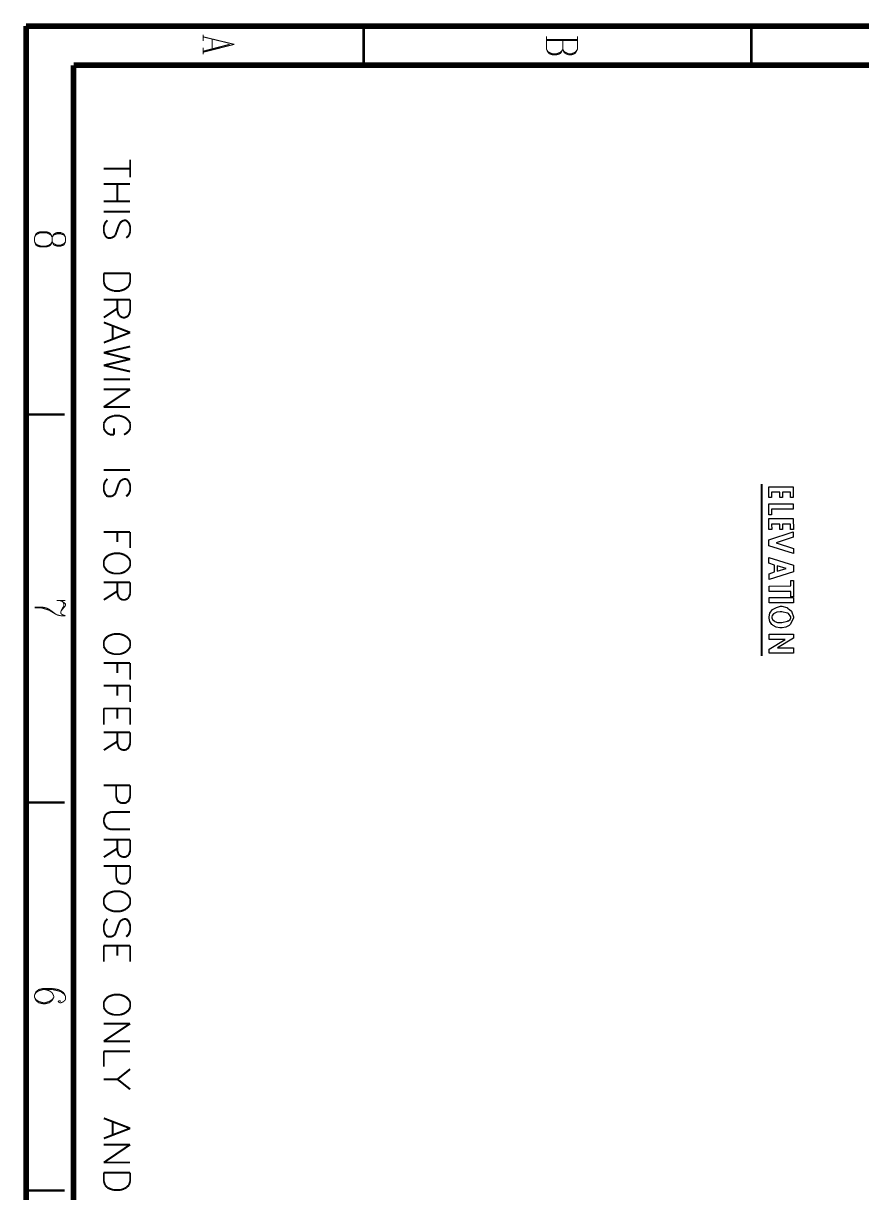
# Model space of a CAD drawing. Extents: x 0.1 to 11.6, y 0.3 to 16.2.
# Drawn here: x 0.14 to 4.44, y 10.24 to 16.23 of the extents above; entities that cross this region are included whole.
import ezdxf

# ---------------------------------------------------------------- set-up
doc = ezdxf.new("R2010")
doc.units = 0
doc.header["$MEASUREMENT"] = 0

msp = doc.modelspace()

# ---------------------------------------------------------------- linework, layer by layer
at = {"color": 0}
for points, const_width in [([(0.155, 16.22), (11.57, 16.22)], 0.02833), ([(0.155, 0.31), (0.155, 16.22)], 0.02833), ([(1.06331, 16.1767), (1.06331, 16.1433)], 0.00521), ([(1.88499, 16.02), (1.88499, 16.22)], 0.01333), ([(3.87332, 16.02), (3.87332, 16.22)], 0.01333), ([(1.22168, 16.1267), (1.06331, 16.165)], 0.00521), ([(1.22168, 16.1267), (1.06331, 16.0867)], 0.00521), ([(1.19835, 16.1267), (1.06331, 16.0917)], 0.00521), ([(1.10834, 16.155), (1.10834, 16.1033)], 0.00521), ([(2.82335, 16.1017), (2.82335, 16.1683)], 0.00521), ([(2.98167, 16.1517), (2.82335, 16.1517)], 0.00521), ([(2.98167, 16.1467), (2.82335, 16.1467)], 0.00521), ([(2.90668, 16.1467), (2.90668, 16.1017)], 0.00521), ([(2.98167, 16.1683), (2.98167, 16.1017)], 0.00521), ([(1.06331, 16.11), (1.06331, 16.075)], 0.00521), ([(2.83003, 16.085), (2.82335, 16.1017)], 0.00521), ([(2.83003, 16.09), (2.82335, 16.1017)], 0.00521), ([(2.83832, 16.085), (2.83003, 16.09)], 0.00521), ([(2.83832, 16.0783), (2.83003, 16.085)], 0.00521), ([(2.85335, 16.0783), (2.83832, 16.085)], 0.00521), ([(2.85335, 16.0733), (2.83832, 16.0783)], 0.00521), ([(2.875, 16.0783), (2.85335, 16.0783)], 0.00521), ([(2.875, 16.0733), (2.85335, 16.0733)], 0.00521), ([(2.89165, 16.085), (2.875, 16.0783)], 0.00521), ([(2.89165, 16.0783), (2.875, 16.0733)], 0.00521), ([(2.89833, 16.09), (2.89165, 16.085)], 0.00521), ([(2.89833, 16.085), (2.89165, 16.0783)], 0.00521), ([(2.90668, 16.1017), (2.89833, 16.085)], 0.00521), ([(2.90668, 16.1017), (2.89833, 16.09)], 0.00521), ([(2.91336, 16.085), (2.90668, 16.1017)], 0.00521), ([(2.91336, 16.09), (2.90668, 16.1017)], 0.00521), ([(2.92165, 16.085), (2.91336, 16.09)], 0.00521), ([(2.92165, 16.0783), (2.91336, 16.085)], 0.00521), ([(2.93668, 16.0783), (2.92165, 16.085)], 0.00521), ([(2.93668, 16.0733), (2.92165, 16.0783)], 0.00521), ([(2.95167, 16.0783), (2.93668, 16.0783)], 0.00521), ([(2.95167, 16.0733), (2.93668, 16.0733)], 0.00521), ([(2.96669, 16.085), (2.95167, 16.0783)], 0.00521), ([(2.96669, 16.0783), (2.95167, 16.0733)], 0.00521), ([(2.97331, 16.09), (2.96669, 16.085)], 0.00521), ([(2.97331, 16.085), (2.96669, 16.0783)], 0.00521), ([(2.98167, 16.1017), (2.97331, 16.085)], 0.00521), ([(2.98167, 16.1017), (2.97331, 16.09)], 0.00521), ([(0.39833, 16.02), (11.315, 16.02)], 0.02833), ([(0.39833, 0.53331), (0.39833, 16.02)], 0.02833), ([(0.68831, 15.535), (0.68831, 15.445)], 0.01), ([(0.68831, 15.49), (0.55333, 15.49)], 0.01), ([(0.68831, 15.4117), (0.55333, 15.4117)], 0.01), ([(0.62332, 15.4117), (0.62332, 15.3217)], 0.01), ([(0.68831, 15.3217), (0.55333, 15.3217)], 0.01), ([(0.68831, 15.27), (0.55333, 15.27)], 0.01), ([(0.56, 15.2117), (0.57167, 15.225)], 0.01), ([(0.64334, 15.2183), (0.63666, 15.2117)], 0.01), ([(0.65669, 15.225), (0.64334, 15.2183)], 0.01), ([(0.66835, 15.225), (0.65669, 15.225)], 0.01), ([(0.68164, 15.2117), (0.66835, 15.225)], 0.01), ([(0.21332, 15.1617), (0.20502, 15.155)], 0.00521), ([(0.22835, 15.1667), (0.21332, 15.1617)], 0.00521), ([(0.22835, 15.1617), (0.21332, 15.155)], 0.00521), ([(0.25836, 15.1667), (0.22835, 15.1667)], 0.00521), ([(0.25836, 15.1617), (0.22835, 15.1617)], 0.00521), ([(0.27333, 15.1617), (0.25836, 15.1667)], 0.00521), ([(0.27333, 15.155), (0.25836, 15.1617)], 0.00521), ([(0.28169, 15.155), (0.27333, 15.1617)], 0.00521), ([(0.31169, 15.1617), (0.29666, 15.155)], 0.00521), ([(0.33333, 15.1617), (0.31169, 15.1617)], 0.00521), ([(0.34831, 15.155), (0.33333, 15.1617)], 0.00521), ([(0.55333, 15.1933), (0.56, 15.2117)], 0.01), ([(0.55333, 15.1667), (0.55333, 15.1933)], 0.01), ([(0.56, 15.1467), (0.55333, 15.1667)], 0.01), ([(0.61664, 15.16), (0.61165, 15.1467)], 0.01), ([(0.62999, 15.1983), (0.61664, 15.16)], 0.01), ([(0.63666, 15.2117), (0.62999, 15.1983)], 0.01), ([(0.68831, 15.1933), (0.68164, 15.2117)], 0.01), ([(0.68164, 15.1467), (0.68831, 15.1667)], 0.01), ([(0.68831, 15.1667), (0.68831, 15.1933)], 0.01), ([(0.20502, 15.155), (0.19835, 15.1383)], 0.00521), ([(0.20502, 15.15), (0.19835, 15.1383)], 0.00521), ([(0.19835, 15.1383), (0.19835, 15.115)], 0.00521), ([(0.19835, 15.115), (0.20502, 15.0983)], 0.00521), ([(0.19835, 15.115), (0.20502, 15.105)], 0.00521), ([(0.21332, 15.155), (0.20502, 15.15)], 0.00521), ([(0.20502, 15.105), (0.21332, 15.0983)], 0.00521), ([(0.20502, 15.0983), (0.21332, 15.0933)], 0.00521), ([(0.21332, 15.0983), (0.22835, 15.0933)], 0.00521), ([(0.25836, 15.0933), (0.27333, 15.0983)], 0.00521), ([(0.28169, 15.15), (0.27333, 15.155)], 0.00521), ([(0.27333, 15.0983), (0.28169, 15.105)], 0.00521), ([(0.27333, 15.0933), (0.28169, 15.0983)], 0.00521), ([(0.28836, 15.1383), (0.28169, 15.155)], 0.00521), ([(0.28836, 15.1383), (0.28169, 15.15)], 0.00521), ([(0.28169, 15.0983), (0.28836, 15.115)], 0.00521), ([(0.28169, 15.105), (0.28836, 15.115)], 0.00521), ([(0.29666, 15.155), (0.28836, 15.1383)], 0.00521), ([(0.29666, 15.15), (0.28836, 15.1383)], 0.00521), ([(0.28836, 15.1383), (0.28836, 15.115)], 0.00521), ([(0.28836, 15.115), (0.29666, 15.0983)], 0.00521), ([(0.28836, 15.115), (0.29666, 15.105)], 0.00521), ([(0.31169, 15.155), (0.29666, 15.15)], 0.00521), ([(0.29666, 15.105), (0.31169, 15.0983)], 0.00521), ([(0.29666, 15.0983), (0.31169, 15.0933)], 0.00521), ([(0.33333, 15.155), (0.31169, 15.155)], 0.00521), ([(0.31169, 15.0983), (0.33333, 15.0983)], 0.00521), ([(0.34831, 15.15), (0.33333, 15.155)], 0.00521), ([(0.33333, 15.0983), (0.34831, 15.105)], 0.00521), ([(0.33333, 15.0933), (0.34831, 15.0983)], 0.00521), ([(0.35666, 15.1383), (0.34831, 15.155)], 0.00521), ([(0.35666, 15.1383), (0.34831, 15.15)], 0.00521), ([(0.34831, 15.0983), (0.35666, 15.115)], 0.00521), ([(0.34831, 15.105), (0.35666, 15.115)], 0.00521), ([(0.35666, 15.115), (0.35666, 15.1383)], 0.00521), ([(0.57167, 15.135), (0.56, 15.1467)], 0.01), ([(0.59169, 15.135), (0.57167, 15.135)], 0.01), ([(0.60498, 15.1417), (0.59169, 15.135)], 0.01), ([(0.61165, 15.1467), (0.60498, 15.1417)], 0.01), ([(0.66835, 15.135), (0.68164, 15.1467)], 0.01), ([(0.21332, 15.0933), (0.22835, 15.0883)], 0.00521), ([(0.22835, 15.0933), (0.25836, 15.0933)], 0.00521), ([(0.22835, 15.0883), (0.25836, 15.0883)], 0.00521), ([(0.25836, 15.0883), (0.27333, 15.0933)], 0.00521), ([(0.31169, 15.0933), (0.33333, 15.0933)], 0.00521), ([(0.68831, 14.9533), (0.55333, 14.9533)], 0.01), ([(0.55333, 14.9083), (0.55333, 14.9533)], 0.01), ([(0.68831, 14.9533), (0.68831, 14.9083)], 0.01), ([(0.56, 14.8883), (0.55333, 14.9083)], 0.01), ([(0.57167, 14.8767), (0.56, 14.8883)], 0.01), ([(0.58501, 14.87), (0.57167, 14.8767)], 0.01), ([(0.60498, 14.8633), (0.58501, 14.87)], 0.01), ([(0.63666, 14.8633), (0.60498, 14.8633)], 0.01), ([(0.65669, 14.87), (0.63666, 14.8633)], 0.01), ([(0.66835, 14.8767), (0.65669, 14.87)], 0.01), ([(0.68164, 14.8883), (0.66835, 14.8767)], 0.01), ([(0.68831, 14.9083), (0.68164, 14.8883)], 0.01), ([(0.68831, 14.8183), (0.55333, 14.8183)], 0.01), ([(0.62332, 14.76), (0.62332, 14.8183)], 0.01), ([(0.68831, 14.8183), (0.68831, 14.76)], 0.01), ([(0.62332, 14.7733), (0.55333, 14.7267)], 0.01), ([(0.62999, 14.74), (0.62332, 14.76)], 0.01), ([(0.63666, 14.7333), (0.62999, 14.74)], 0.01), ([(0.68164, 14.74), (0.67502, 14.7333)], 0.01), ([(0.68831, 14.76), (0.68164, 14.74)], 0.01), ([(0.68831, 14.65), (0.55333, 14.7017)], 0.01), ([(0.59831, 14.6817), (0.59831, 14.6167)], 0.01), ([(0.65001, 14.7267), (0.63666, 14.7333)], 0.01), ([(0.66336, 14.7267), (0.65001, 14.7267)], 0.01), ([(0.67502, 14.7333), (0.66336, 14.7267)], 0.01), ([(0.68831, 14.65), (0.55333, 14.5983)], 0.01), ([(0.68831, 14.5783), (0.55333, 14.5467)], 0.01), ([(0.68831, 14.5133), (0.55333, 14.5467)], 0.01), ([(0.68831, 14.5133), (0.55333, 14.4817)], 0.01), ([(0.68831, 14.45), (0.55333, 14.4817)], 0.01), ([(0.68831, 14.41), (0.55333, 14.41)], 0.01), ([(0.68831, 14.3583), (0.55333, 14.3583)], 0.01), ([(0.68831, 14.3583), (0.55333, 14.2683)], 0.01), ([(0.68831, 14.2683), (0.55333, 14.2683)], 0.01), ([(0.35335, 14.23), (0.155, 14.23)], 0.01333), ([(0.56, 14.1967), (0.55333, 14.185)], 0.01), ([(0.57167, 14.21), (0.56, 14.1967)], 0.01), ([(0.58501, 14.2167), (0.57167, 14.21)], 0.01), ([(0.60498, 14.2233), (0.58501, 14.2167)], 0.01), ([(0.63666, 14.2233), (0.60498, 14.2233)], 0.01), ([(0.65669, 14.2167), (0.63666, 14.2233)], 0.01), ([(0.66835, 14.21), (0.65669, 14.2167)], 0.01), ([(0.68164, 14.1967), (0.66835, 14.21)], 0.01), ([(0.68831, 14.185), (0.68164, 14.1967)], 0.01), ([(0.55333, 14.185), (0.55333, 14.1583)], 0.01), ([(0.55333, 14.1583), (0.56, 14.145)], 0.01), ([(0.56, 14.145), (0.57167, 14.1333)], 0.01), ([(0.60498, 14.1583), (0.60498, 14.1267)], 0.01), ([(0.66835, 14.1333), (0.68164, 14.145)], 0.01), ([(0.68164, 14.145), (0.68831, 14.1583)], 0.01), ([(0.68831, 14.1583), (0.68831, 14.185)], 0.01), ([(0.57167, 14.1333), (0.58501, 14.1267)], 0.01), ([(0.58501, 14.1267), (0.60498, 14.1267)], 0.01), ([(0.65669, 14.1267), (0.66835, 14.1333)], 0.01), ([(0.68831, 13.945), (0.55333, 13.945)], 0.01), ([(0.56, 13.8867), (0.57167, 13.9)], 0.01), ([(0.65669, 13.9), (0.64334, 13.8933)], 0.01), ([(0.66835, 13.9), (0.65669, 13.9)], 0.01), ([(0.68164, 13.8867), (0.66835, 13.9)], 0.01), ([(0.55333, 13.8683), (0.56, 13.8867)], 0.01), ([(0.55333, 13.8417), (0.55333, 13.8683)], 0.01), ([(0.56, 13.8233), (0.55333, 13.8417)], 0.01), ([(0.62999, 13.875), (0.61664, 13.835)], 0.01), ([(0.63666, 13.8867), (0.62999, 13.875)], 0.01), ([(0.64334, 13.8933), (0.63666, 13.8867)], 0.01), ([(0.68831, 13.8683), (0.68164, 13.8867)], 0.01), ([(0.68164, 13.8233), (0.68831, 13.8417)], 0.01), ([(0.68831, 13.8417), (0.68831, 13.8683)], 0.01), ([(3.92665, 13.8733), (3.92665, 12.9916)], 0.01), ([(0.57167, 13.81), (0.56, 13.8233)], 0.01), ([(0.59169, 13.81), (0.57167, 13.81)], 0.01), ([(0.60498, 13.8167), (0.59169, 13.81)], 0.01), ([(0.61165, 13.8233), (0.60498, 13.8167)], 0.01), ([(0.61664, 13.835), (0.61165, 13.8233)], 0.01), ([(0.66835, 13.81), (0.68164, 13.8233)], 0.01), ([(0.68831, 13.6283), (0.55333, 13.6283)], 0.01), ([(0.62332, 13.6283), (0.62332, 13.5767)], 0.01), ([(0.68831, 13.6283), (0.68831, 13.545)], 0.01), ([(0.56, 13.4933), (0.55333, 13.48)], 0.01), ([(0.55333, 13.48), (0.55333, 13.4533)], 0.01), ([(0.57167, 13.505), (0.56, 13.4933)], 0.01), ([(0.58501, 13.5117), (0.57167, 13.505)], 0.01), ([(0.60498, 13.5183), (0.58501, 13.5117)], 0.01), ([(0.63666, 13.5183), (0.60498, 13.5183)], 0.01), ([(0.65669, 13.5117), (0.63666, 13.5183)], 0.01), ([(0.66835, 13.505), (0.65669, 13.5117)], 0.01), ([(0.68164, 13.4933), (0.66835, 13.505)], 0.01), ([(0.68831, 13.48), (0.68164, 13.4933)], 0.01), ([(0.68831, 13.4533), (0.68831, 13.48)], 0.01), ([(0.55333, 13.4533), (0.56, 13.4417)], 0.01), ([(0.56, 13.4417), (0.57167, 13.4283)], 0.01), ([(0.57167, 13.4283), (0.58501, 13.4217)], 0.01), ([(0.58501, 13.4217), (0.60498, 13.415)], 0.01), ([(0.63666, 13.415), (0.65669, 13.4217)], 0.01), ([(0.65669, 13.4217), (0.66835, 13.4283)], 0.01), ([(0.66835, 13.4283), (0.68164, 13.4417)], 0.01), ([(0.68164, 13.4417), (0.68831, 13.4533)], 0.01), ([(0.68831, 13.37), (0.55333, 13.37)], 0.01), ([(0.60498, 13.415), (0.63666, 13.415)], 0.01), ([(0.62332, 13.3117), (0.62332, 13.37)], 0.01), ([(0.68831, 13.37), (0.68831, 13.3117)], 0.01), ([(0.62332, 13.325), (0.55333, 13.28)], 0.01), ([(0.62999, 13.2933), (0.62332, 13.3117)], 0.01), ([(0.68831, 13.3117), (0.68164, 13.2933)], 0.01), ([(0.23503, 13.2433), (0.19835, 13.2433)], 0.00521), ([(0.25836, 13.2383), (0.23503, 13.2433)], 0.00521), ([(0.35666, 13.2767), (0.31169, 13.2767)], 0.00521), ([(0.32666, 13.2767), (0.34169, 13.2717)], 0.00521), ([(0.35666, 13.25), (0.33333, 13.2217)], 0.00521), ([(0.34831, 13.25), (0.33333, 13.2217)], 0.00521), ([(0.34169, 13.2717), (0.35666, 13.26)], 0.00521), ([(0.34169, 13.2717), (0.34831, 13.26)], 0.00521), ([(0.34831, 13.26), (0.34831, 13.25)], 0.00521), ([(0.35666, 13.26), (0.35666, 13.25)], 0.00521), ([(0.63666, 13.2867), (0.62999, 13.2933)], 0.01), ([(0.65001, 13.28), (0.63666, 13.2867)], 0.01), ([(0.66336, 13.28), (0.65001, 13.28)], 0.01), ([(0.67502, 13.2867), (0.66336, 13.28)], 0.01), ([(0.68164, 13.2933), (0.67502, 13.2867)], 0.01), ([(0.23503, 13.2383), (0.19835, 13.2383)], 0.00521), ([(0.25836, 13.2317), (0.23503, 13.2383)], 0.00521), ([(0.27333, 13.2317), (0.25836, 13.2383)], 0.00521), ([(0.27333, 13.2267), (0.25836, 13.2317)], 0.00521), ([(0.31169, 13.2033), (0.27333, 13.2317)], 0.00521), ([(0.31169, 13.2033), (0.27333, 13.2267)], 0.00521), ([(0.33333, 13.1983), (0.31169, 13.2033)], 0.00521), ([(0.33333, 13.2217), (0.33333, 13.21)], 0.00521), ([(0.33333, 13.21), (0.34169, 13.2033)], 0.00521), ([(0.35666, 13.1983), (0.33333, 13.1983)], 0.00521), ([(0.34169, 13.2033), (0.35666, 13.1983)], 0.00521), ([(0.56, 13.08), (0.55333, 13.0667)], 0.01), ([(0.55333, 13.0667), (0.55333, 13.04)], 0.01), ([(0.57167, 13.0917), (0.56, 13.08)], 0.01), ([(0.58501, 13.0983), (0.57167, 13.0917)], 0.01), ([(0.60498, 13.105), (0.58501, 13.0983)], 0.01), ([(0.63666, 13.105), (0.60498, 13.105)], 0.01), ([(0.65669, 13.0983), (0.63666, 13.105)], 0.01), ([(0.66835, 13.0917), (0.65669, 13.0983)], 0.01), ([(0.68164, 13.08), (0.66835, 13.0917)], 0.01), ([(0.68831, 13.0667), (0.68164, 13.08)], 0.01), ([(0.68831, 13.04), (0.68831, 13.0667)], 0.01), ([(0.55333, 13.04), (0.56, 13.0283)], 0.01), ([(0.56, 13.0283), (0.57167, 13.015)], 0.01), ([(0.57167, 13.015), (0.58501, 13.0084)], 0.01), ([(0.58501, 13.0084), (0.60498, 13.0017)], 0.01), ([(0.60498, 13.0017), (0.63666, 13.0017)], 0.01), ([(0.63666, 13.0017), (0.65669, 13.0084)], 0.01), ([(0.65669, 13.0084), (0.66835, 13.015)], 0.01), ([(0.66835, 13.015), (0.68164, 13.0283)], 0.01), ([(0.68164, 13.0283), (0.68831, 13.04)], 0.01), ([(0.68831, 12.9567), (0.55333, 12.9567)], 0.01), ([(0.62332, 12.9567), (0.62332, 12.905)], 0.01), ([(0.68831, 12.9567), (0.68831, 12.8717)], 0.01), ([(0.68831, 12.84), (0.55333, 12.84)], 0.01), ([(0.62332, 12.84), (0.62332, 12.7884)], 0.01), ([(0.68831, 12.84), (0.68831, 12.7567)], 0.01), ([(0.68831, 12.7233), (0.55333, 12.7233)], 0.01), ([(0.55333, 12.7233), (0.55333, 12.64)], 0.01), ([(0.62332, 12.7233), (0.62332, 12.6717)], 0.01), ([(0.68831, 12.7233), (0.68831, 12.64)], 0.01), ([(0.68831, 12.6017), (0.55333, 12.6017)], 0.01), ([(0.62332, 12.5433), (0.62332, 12.6017)], 0.01), ([(0.68831, 12.6017), (0.68831, 12.5433)], 0.01), ([(0.62332, 12.555), (0.55333, 12.51)], 0.01), ([(0.62999, 12.5233), (0.62332, 12.5433)], 0.01), ([(0.63666, 12.5167), (0.62999, 12.5233)], 0.01), ([(0.68164, 12.5233), (0.67502, 12.5167)], 0.01), ([(0.68831, 12.5433), (0.68164, 12.5233)], 0.01), ([(0.65001, 12.51), (0.63666, 12.5167)], 0.01), ([(0.66336, 12.51), (0.65001, 12.51)], 0.01), ([(0.67502, 12.5167), (0.66336, 12.51)], 0.01), ([(0.68831, 12.33), (0.55333, 12.33)], 0.01), ([(0.61664, 12.2717), (0.61664, 12.33)], 0.01), ([(0.68831, 12.33), (0.68831, 12.2717)], 0.01), ([(0.35335, 12.2416), (0.155, 12.2416)], 0.01333), ([(0.62332, 12.2517), (0.61664, 12.2717)], 0.01), ([(0.62999, 12.245), (0.62332, 12.2517)], 0.01), ([(0.64334, 12.2383), (0.62999, 12.245)], 0.01), ([(0.66336, 12.2383), (0.64334, 12.2383)], 0.01), ([(0.67502, 12.245), (0.66336, 12.2383)], 0.01), ([(0.68164, 12.2517), (0.67502, 12.245)], 0.01), ([(0.68831, 12.2717), (0.68164, 12.2517)], 0.01), ([(0.56, 12.175), (0.55333, 12.155)], 0.01), ([(0.57167, 12.1867), (0.56, 12.175)], 0.01), ([(0.59169, 12.1934), (0.57167, 12.1867)], 0.01), ([(0.68831, 12.1934), (0.59169, 12.1934)], 0.01), ([(0.55333, 12.155), (0.55333, 12.1417)], 0.01), ([(0.55333, 12.1417), (0.56, 12.1233)], 0.01), ([(0.56, 12.1233), (0.57167, 12.11)], 0.01), ([(0.57167, 12.11), (0.59169, 12.1033)], 0.01), ([(0.59169, 12.1033), (0.68831, 12.1033)], 0.01), ([(0.68831, 12.0517), (0.55333, 12.0517)], 0.01), ([(0.62332, 11.9933), (0.62332, 12.0517)], 0.01), ([(0.68831, 12.0517), (0.68831, 11.9933)], 0.01), ([(0.62332, 12.0067), (0.55333, 11.9616)], 0.01), ([(0.62999, 11.9733), (0.62332, 11.9933)], 0.01), ([(0.68831, 11.9933), (0.68164, 11.9733)], 0.01), ([(0.63666, 11.9683), (0.62999, 11.9733)], 0.01), ([(0.65001, 11.9616), (0.63666, 11.9683)], 0.01), ([(0.66336, 11.9616), (0.65001, 11.9616)], 0.01), ([(0.67502, 11.9683), (0.66336, 11.9616)], 0.01), ([(0.68164, 11.9733), (0.67502, 11.9683)], 0.01), ([(0.68831, 11.9167), (0.55333, 11.9167)], 0.01), ([(0.61664, 11.8583), (0.61664, 11.9167)], 0.01), ([(0.68831, 11.9167), (0.68831, 11.8583)], 0.01), ([(0.62332, 11.8383), (0.61664, 11.8583)], 0.01), ([(0.62999, 11.8317), (0.62332, 11.8383)], 0.01), ([(0.64334, 11.825), (0.62999, 11.8317)], 0.01), ([(0.66336, 11.825), (0.64334, 11.825)], 0.01), ([(0.67502, 11.8317), (0.66336, 11.825)], 0.01), ([(0.68164, 11.8383), (0.67502, 11.8317)], 0.01), ([(0.68831, 11.8583), (0.68164, 11.8383)], 0.01), ([(0.56, 11.76), (0.55333, 11.7483)], 0.01), ([(0.55333, 11.7483), (0.55333, 11.7217)], 0.01), ([(0.57167, 11.7733), (0.56, 11.76)], 0.01), ([(0.58501, 11.78), (0.57167, 11.7733)], 0.01), ([(0.60498, 11.7867), (0.58501, 11.78)], 0.01), ([(0.63666, 11.7867), (0.60498, 11.7867)], 0.01), ([(0.65669, 11.78), (0.63666, 11.7867)], 0.01), ([(0.66835, 11.7733), (0.65669, 11.78)], 0.01), ([(0.68164, 11.76), (0.66835, 11.7733)], 0.01), ([(0.68831, 11.7483), (0.68164, 11.76)], 0.01), ([(0.68831, 11.7217), (0.68831, 11.7483)], 0.01), ([(0.55333, 11.7217), (0.56, 11.7083)], 0.01), ([(0.56, 11.7083), (0.57167, 11.6967)], 0.01), ([(0.57167, 11.6967), (0.58501, 11.69)], 0.01), ([(0.58501, 11.69), (0.60498, 11.6833)], 0.01), ([(0.60498, 11.6833), (0.63666, 11.6833)], 0.01), ([(0.63666, 11.6833), (0.65669, 11.69)], 0.01), ([(0.65669, 11.69), (0.66835, 11.6967)], 0.01), ([(0.66835, 11.6967), (0.68164, 11.7083)], 0.01), ([(0.68164, 11.7083), (0.68831, 11.7217)], 0.01), ([(0.55333, 11.6117), (0.56, 11.6317)], 0.01), ([(0.56, 11.6317), (0.57167, 11.645)], 0.01), ([(0.63666, 11.6317), (0.62999, 11.6183)], 0.01), ([(0.64334, 11.6383), (0.63666, 11.6317)], 0.01), ([(0.65669, 11.645), (0.64334, 11.6383)], 0.01), ([(0.66835, 11.645), (0.65669, 11.645)], 0.01), ([(0.68164, 11.6317), (0.66835, 11.645)], 0.01), ([(0.68831, 11.6117), (0.68164, 11.6317)], 0.01), ([(0.55333, 11.5866), (0.55333, 11.6117)], 0.01), ([(0.56, 11.5667), (0.55333, 11.5866)], 0.01), ([(0.57167, 11.5533), (0.56, 11.5667)], 0.01), ([(0.60498, 11.56), (0.59169, 11.5533)], 0.01), ([(0.61165, 11.5667), (0.60498, 11.56)], 0.01), ([(0.61664, 11.58), (0.61165, 11.5667)], 0.01), ([(0.62999, 11.6183), (0.61664, 11.58)], 0.01), ([(0.66835, 11.5533), (0.68164, 11.5667)], 0.01), ([(0.68164, 11.5667), (0.68831, 11.5866)], 0.01), ([(0.68831, 11.5866), (0.68831, 11.6117)], 0.01), ([(0.68831, 11.5084), (0.55333, 11.5084)], 0.01), ([(0.55333, 11.5084), (0.55333, 11.425)], 0.01), ([(0.59169, 11.5533), (0.57167, 11.5533)], 0.01), ([(0.62332, 11.5084), (0.62332, 11.4567)], 0.01), ([(0.68831, 11.5084), (0.68831, 11.425)], 0.01), ([(0.20502, 11.2717), (0.19835, 11.255)], 0.00521), ([(0.20502, 11.2667), (0.19835, 11.255)], 0.00521), ([(0.22, 11.2833), (0.20502, 11.2717)], 0.00521), ([(0.22, 11.2767), (0.20502, 11.2667)], 0.00521), ([(0.24333, 11.2884), (0.22, 11.2833)], 0.00521), ([(0.24333, 11.2833), (0.22, 11.2767)], 0.00521), ([(0.28836, 11.2884), (0.24333, 11.2884)], 0.00521), ([(0.28836, 11.2833), (0.24333, 11.2833)], 0.00521), ([(0.27333, 11.2767), (0.25168, 11.2833)], 0.00521), ([(0.28836, 11.2667), (0.27333, 11.2767)], 0.00521), ([(0.31836, 11.2833), (0.28836, 11.2884)], 0.00521), ([(0.31836, 11.2767), (0.28836, 11.2833)], 0.00521), ([(0.29666, 11.25), (0.28836, 11.2667)], 0.00521), ([(0.33333, 11.2767), (0.31836, 11.2833)], 0.00521), ([(0.33333, 11.2717), (0.31836, 11.2767)], 0.00521), ([(0.34831, 11.2667), (0.33333, 11.2767)], 0.00521), ([(0.34831, 11.26), (0.33333, 11.2717)], 0.00521), ([(0.35666, 11.25), (0.34831, 11.2667)], 0.00521), ([(0.19835, 11.255), (0.19835, 11.2433)], 0.00521), ([(0.19835, 11.2433), (0.20502, 11.2267)], 0.00521), ([(0.19835, 11.2433), (0.20502, 11.2317)], 0.00521), ([(0.20502, 11.2317), (0.22, 11.2217)], 0.00521), ([(0.20502, 11.2267), (0.22, 11.215)], 0.00521), ([(0.22, 11.2217), (0.24333, 11.215)], 0.00521), ([(0.22, 11.215), (0.24333, 11.21)], 0.00521), ([(0.24333, 11.215), (0.25168, 11.215)], 0.00521), ([(0.24333, 11.21), (0.25168, 11.21)], 0.00521), ([(0.25168, 11.215), (0.27333, 11.2217)], 0.00521), ([(0.25168, 11.21), (0.27333, 11.215)], 0.00521), ([(0.27333, 11.2217), (0.28836, 11.2317)], 0.00521), ([(0.27333, 11.215), (0.28836, 11.2267)], 0.00521), ([(0.28836, 11.2267), (0.29666, 11.2433)], 0.00521), ([(0.28836, 11.2317), (0.29666, 11.2433)], 0.00521), ([(0.29666, 11.2433), (0.29666, 11.25)], 0.00521), ([(0.32666, 11.2267), (0.31836, 11.2217)], 0.00521), ([(0.31836, 11.2217), (0.32666, 11.215)], 0.00521), ([(0.33333, 11.2217), (0.32666, 11.2267)], 0.00521), ([(0.32666, 11.215), (0.33333, 11.215)], 0.00521), ([(0.33333, 11.215), (0.34831, 11.2217)], 0.00521), ([(0.35666, 11.25), (0.34831, 11.26)], 0.00521), ([(0.34831, 11.2217), (0.35666, 11.2317)], 0.00521), ([(0.35666, 11.2317), (0.35666, 11.25)], 0.00521), ([(0.56, 11.23), (0.55333, 11.2183)], 0.01), ([(0.55333, 11.2183), (0.55333, 11.1917)], 0.01), ([(0.57167, 11.2433), (0.56, 11.23)], 0.01), ([(0.58501, 11.25), (0.57167, 11.2433)], 0.01), ([(0.60498, 11.2567), (0.58501, 11.25)], 0.01), ([(0.63666, 11.2567), (0.60498, 11.2567)], 0.01), ([(0.65669, 11.25), (0.63666, 11.2567)], 0.01), ([(0.66835, 11.2433), (0.65669, 11.25)], 0.01), ([(0.68164, 11.23), (0.66835, 11.2433)], 0.01), ([(0.68831, 11.2183), (0.68164, 11.23)], 0.01), ([(0.68831, 11.1917), (0.68831, 11.2183)], 0.01), ([(0.55333, 11.1917), (0.56, 11.1783)], 0.01), ([(0.56, 11.1783), (0.57167, 11.1667)], 0.01), ([(0.57167, 11.1667), (0.58501, 11.16)], 0.01), ([(0.58501, 11.16), (0.60498, 11.1533)], 0.01), ([(0.60498, 11.1533), (0.63666, 11.1533)], 0.01), ([(0.63666, 11.1533), (0.65669, 11.16)], 0.01), ([(0.65669, 11.16), (0.66835, 11.1667)], 0.01), ([(0.66835, 11.1667), (0.68164, 11.1783)], 0.01), ([(0.68164, 11.1783), (0.68831, 11.1917)], 0.01), ([(0.68831, 11.1083), (0.55333, 11.1083)], 0.01), ([(0.68831, 11.1083), (0.55333, 11.0183)], 0.01), ([(0.68831, 11.0183), (0.55333, 11.0183)], 0.01), ([(0.68831, 10.9667), (0.55333, 10.9667)], 0.01), ([(0.55333, 10.9667), (0.55333, 10.8883)], 0.01), ([(0.68831, 10.875), (0.62332, 10.8233)], 0.01), ([(0.62332, 10.8233), (0.55333, 10.8233)], 0.01), ([(0.68831, 10.7717), (0.62332, 10.8233)], 0.01), ([(0.68831, 10.5717), (0.55333, 10.6233)], 0.01), ([(0.59831, 10.6033), (0.59831, 10.54)], 0.01), ([(0.68831, 10.5717), (0.55333, 10.52)], 0.01), ([(0.68831, 10.4883), (0.55333, 10.4883)], 0.01), ([(0.68831, 10.4883), (0.55333, 10.3967)], 0.01), ([(0.68831, 10.3967), (0.55333, 10.3967)], 0.01), ([(0.68831, 10.345), (0.55333, 10.345)], 0.01), ([(0.55333, 10.3), (0.55333, 10.345)], 0.01), ([(0.68831, 10.345), (0.68831, 10.3)], 0.01), ([(0.35335, 10.2533), (0.155, 10.2533)], 0.01333), ([(0.56, 10.28), (0.55333, 10.3)], 0.01), ([(0.57167, 10.2683), (0.56, 10.28)], 0.01), ([(0.58501, 10.2617), (0.57167, 10.2683)], 0.01), ([(0.60498, 10.255), (0.58501, 10.2617)], 0.01), ([(0.63666, 10.255), (0.60498, 10.255)], 0.01), ([(0.65669, 10.2617), (0.63666, 10.255)], 0.01), ([(0.66835, 10.2683), (0.65669, 10.2617)], 0.01), ([(0.68164, 10.28), (0.66835, 10.2683)], 0.01), ([(0.68831, 10.3), (0.68164, 10.28)], 0.01)]:
    msp.add_lwpolyline(points, dxfattribs=dict(at, const_width=const_width))
at = {"color": 0, "const_width": 0.00521}
msp.add_lwpolyline([(0.155, 16.22), (11.57, 16.22), (11.57, 0.31), (0.155, 0.31), (0.155, 16.22)], close=True, dxfattribs=at)
at = {"color": 0}
for points in [[(4.08832, 13.8597), (4.08854, 13.8041), (4.07465, 13.8041), (4.07443, 13.8319), (4.03276, 13.8319), (4.03299, 13.8041), (4.0191, 13.8039), (4.01888, 13.8317), (3.97721, 13.8317), (3.97743, 13.8039), (3.96354, 13.8039), (3.96332, 13.8595), (4.08832, 13.8597)], [(4.08843, 13.7722), (4.08843, 13.7444), (3.97732, 13.7442), (3.97754, 13.7164), (3.96365, 13.7164), (3.96343, 13.772), (4.08843, 13.7722)], [(4.08854, 13.6965), (4.08876, 13.6409), (4.07487, 13.6409), (4.07465, 13.6687), (4.03299, 13.6687), (4.03321, 13.6409), (4.01932, 13.6407), (4.0191, 13.6685), (3.97743, 13.6685), (3.97765, 13.6407), (3.96376, 13.6407), (3.96354, 13.6962), (4.08854, 13.6965)], [(4.08865, 13.6281), (4.08865, 13.601), (3.99989, 13.5723), (4.08886, 13.5439), (4.08886, 13.517), (3.96386, 13.5571), (3.96365, 13.5877), (4.08865, 13.6281)], [(4.08882, 13.4576), (4.08903, 13.4242), (3.96403, 13.3851), (3.96403, 13.4131), (3.99181, 13.4228), (3.9916, 13.4584), (3.96382, 13.4682), (3.96382, 13.4962), (4.08882, 13.4576)], [(4.05279, 13.4409), (4.00549, 13.4537), (4.00569, 13.4278), (4.05279, 13.4409)], [(4.08897, 13.3788), (4.08919, 13.2955), (4.07531, 13.2955), (4.07508, 13.3233), (3.96397, 13.3231), (3.96397, 13.3509), (4.07508, 13.3511), (4.07508, 13.3788), (4.08897, 13.3788)], [(4.08908, 13.2925), (4.08908, 13.2648), (3.96408, 13.2645), (3.96408, 13.2923), (4.08908, 13.2925)], [(4.08936, 13.1913), (4.08931, 13.1876), (4.07394, 13.155), (4.0709, 13.1523), (4.06706, 13.1494), (4.04943, 13.1398), (4.03076, 13.1358), (4.02642, 13.1358), (4.02018, 13.1358), (4.00151, 13.1399), (3.98535, 13.1492), (3.98236, 13.1519), (3.979, 13.1543), (3.96832, 13.1694), (3.96436, 13.1855), (3.96436, 13.1909), (3.96431, 13.1938), (3.96875, 13.2114), (3.97949, 13.2284), (3.98258, 13.2311), (3.98529, 13.2328), (4.00233, 13.2415), (4.0224, 13.2471), (4.02664, 13.2471), (4.02892, 13.2471), (4.05572, 13.241), (4.05811, 13.2398), (4.05957, 13.238), (4.06956, 13.2301), (4.07926, 13.2215), (4.08068, 13.2193), (4.0816, 13.2172), (4.08931, 13.1938), (4.08936, 13.1913)], [(4.07547, 13.1916), (4.07542, 13.1935), (4.06364, 13.21), (4.06136, 13.2113), (4.05908, 13.2122), (4.02994, 13.2192), (4.02642, 13.2191), (4.02083, 13.2191), (4.00424, 13.2167), (3.99115, 13.2108), (3.98888, 13.2092), (3.98617, 13.2075), (3.97939, 13.2003), (3.97819, 13.1929), (3.97825, 13.1911), (3.97819, 13.1881), (3.98167, 13.1788), (3.98981, 13.173), (3.99214, 13.1716), (3.99447, 13.1696), (4.00782, 13.1647), (4.02339, 13.1638), (4.02686, 13.1638), (4.02962, 13.1638), (4.05897, 13.1707), (4.06136, 13.172), (4.06369, 13.1727), (4.07189, 13.1799), (4.07547, 13.1887), (4.07547, 13.1916)], [(4.08936, 13.1041), (4.08936, 13.0841), (4.00732, 13.0344), (4.08957, 13.0346), (4.08957, 13.0068), (3.96457, 13.0066), (3.96457, 13.0266), (4.04639, 13.0763), (3.96436, 13.0761), (3.96436, 13.1038), (4.08936, 13.1041)]]:
    msp.add_lwpolyline(points, close=True, dxfattribs=at)

doc.saveas('drawing.dxf')
